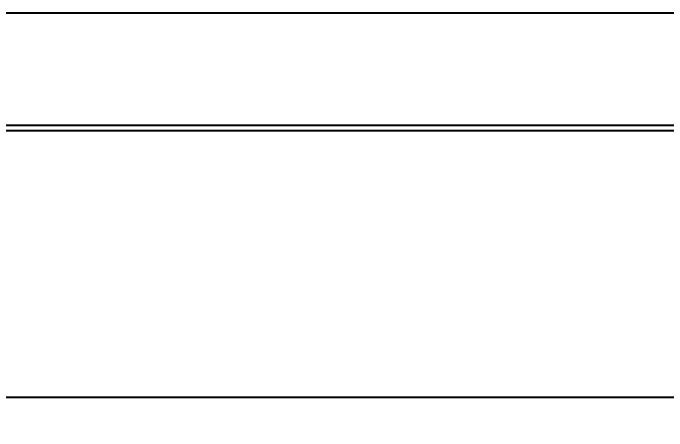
# Model space of a CAD drawing. Header units: millimetres. Extents: x 0 to 1600, y 0 to 1108.
# Drawn here: x 985.5 to 1044.3, y 373.5 to 411.1 of the extents above; entities that cross this region are included whole.
import ezdxf
from ezdxf.enums import TextEntityAlignment as Align

# ---------------------------------------------------------------- set-up
doc = ezdxf.new("R2010")
doc.units = ezdxf.units.MM
doc.header["$LTSCALE"] = 88
doc.layers.get('0').update_dxf_attribs({"linetype": 'CONTINUOUS'})
doc.styles.get("Standard").update_dxf_attribs({"font": 'SIMPLEX.SHX', "width": 0.8})
doc.dimstyles.new('DIMSTYLE_1', dxfattribs={"dimtxt": 6, "dimasz": 6, "dimexe": 3, "dimexo": 1, "dimgap": 1.5, "dimtad": 1, "dimzin": 0, "dimdsep": 46, "dimtxsty": 'STANDARD', "dimblk": '_FILLED', "dimblk1": '_FILLED', "dimblk2": '_FILLED', "dimcen": 0.09, "dimadec": 0, "dimazin": 0, "dimtp": 0.01, "dimtm": 0.01, "dimtfac": 1, "dimtofl": 0, "dimtmove": 0, "dimatfit": 3, "dimldrblk": '_FILLED', "dimfxl": 1, "dimtolj": 1, "dimtzin": 0, "dimarcsym": 0})

# ---------------------------------------------------------------- blocks, each defined once
blk = doc.blocks.new('_FILLED')
at = {"color": 0, "linetype": 'BYBLOCK'}
blk.add_solid([(0, 0), (-1, 0.15), (-1, -0.15)], dxfattribs=at)
blk = doc.blocks.new('*D43')
at = {"color": 2}
for p, q in [((425.097, 399.984), (425.097, 377.984)), ((1148.647, 399.984), (1148.647, 377.984)), ((425.097, 377.984), (425.097, 373.484)), ((1148.647, 377.984), (1148.647, 373.484)), ((425.097, 376.484), (786.872, 376.484)), ((1148.647, 376.484), (786.872, 376.484))]:
    blk.add_line(p, q, dxfattribs=at)
at = {"color": 2, "xscale": 6, "yscale": 6, "zscale": 6, "rotation": 180}
blk.add_blockref('_FILLED', (425.097, 376.484), dxfattribs=at)
at = {"color": 2, "xscale": 6, "yscale": 6, "zscale": 6}
blk.add_blockref('_FILLED', (1148.647, 376.484), dxfattribs=at)
at = {"color": 2, "width": 0.8}
blk.add_text('723.55`0.40', height=6, dxfattribs=at).set_placement((786.872, 377.984), align=Align.CENTER)

msp = doc.modelspace()

# ---------------------------------------------------------------- linework, layer by layer
at = {"color": 7}
for p, q in [((1138.072, 411.059), (435.672, 411.059)), ((425.097, 400.984), (1148.647, 400.984)), ((1148.147, 400.484), (425.597, 400.484))]:
    msp.add_line(p, q, dxfattribs=at)

# ---------------------------------------------------------------- dimensions: what is measured, and where the dimension line sits
at = {"color": 2}
dim = msp.add_linear_dim(base=(1148.647, 376.484), p1=(425.097, 400.984), p2=(1148.647, 400.984), text='723.55`0.40', dimstyle='DIMSTYLE_1', dxfattribs=at)
dim.commit()
dim.dimension.update_dxf_attribs({"geometry": '*D43', "text_midpoint": (786.872, 376.484), "dimtype": 160})

doc.saveas('drawing.dxf')
